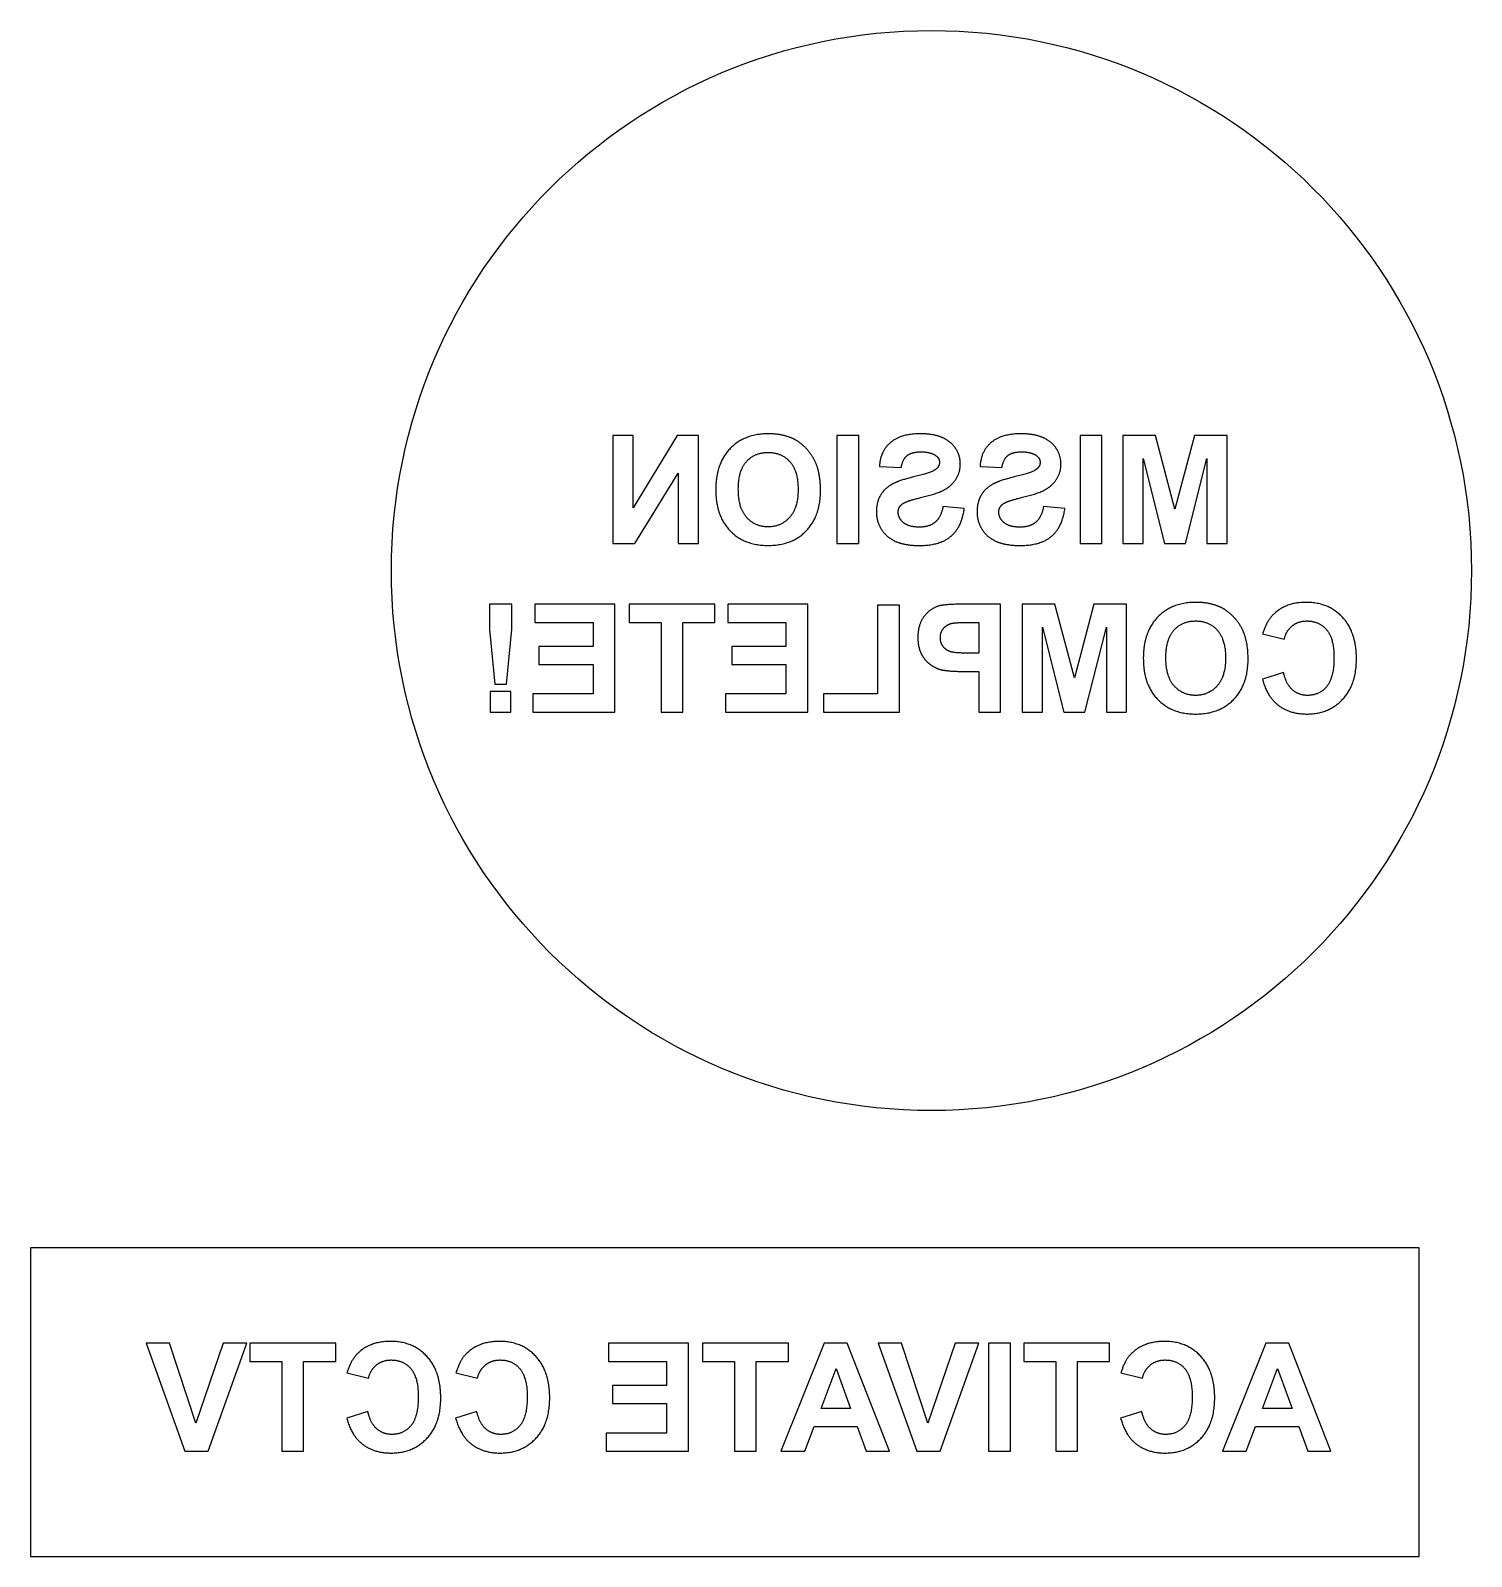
# Model space of a CAD drawing. Header units: millimetres. Extents: x -190 to 0, y 0 to 220.
# Drawn here: x -188.7 to -95.3, y 75.1 to 174 of the extents above; entities that cross this region are included whole.
import ezdxf

# ---------------------------------------------------------------- set-up
doc = ezdxf.new("R2010")
doc.units = ezdxf.units.MM
doc.header["$MEASUREMENT"] = 0
doc.layers.add('laser cutting v3_Sketch1', color=7, linetype='Continuous')

msp = doc.modelspace()

# ---------------------------------------------------------------- linework, layer by layer
at = {"layer": 'laser cutting v3_Sketch1'}
for p, q in [((-149.652, 147.792), (-150.966, 147.792)), ((-150.966, 147.792), (-150.966, 140.792)), ((-146.788, 147.792), (-149.652, 143.117)), ((-149.652, 143.117), (-149.652, 147.792)), ((-145.412, 147.792), (-146.788, 147.792)), ((-145.412, 140.792), (-145.412, 147.792)), ((-136.445, 147.792), (-136.445, 140.792)), ((-135.032, 147.792), (-136.445, 147.792)), ((-135.032, 140.792), (-135.032, 147.792)), ((-120.683, 147.792), (-120.683, 140.792)), ((-119.27, 147.792), (-120.683, 147.792)), ((-119.27, 140.792), (-119.27, 147.792)), ((-115.789, 147.792), (-117.909, 147.792)), ((-117.909, 147.792), (-117.909, 140.792)), ((-114.533, 143.017), (-115.789, 147.792)), ((-113.263, 147.792), (-114.533, 143.017)), ((-111.148, 147.792), (-113.263, 147.792)), ((-111.148, 140.792), (-111.148, 147.792)), ((-133.685, 145.791), (-132.272, 145.729)), ((-127.163, 145.791), (-125.749, 145.729)), ((-116.596, 146.302), (-115.206, 140.792)), ((-116.596, 140.792), (-116.596, 146.302)), ((-113.846, 140.792), (-112.461, 146.302)), ((-112.461, 146.302), (-112.461, 140.792)), ((-149.547, 140.792), (-146.725, 145.357)), ((-146.725, 145.357), (-146.725, 140.792)), ((-128.194, 143.069), (-129.569, 143.203)), ((-121.672, 143.069), (-123.047, 143.203)), ((-150.966, 140.792), (-149.547, 140.792)), ((-146.725, 140.792), (-145.412, 140.792)), ((-136.445, 140.792), (-135.032, 140.792)), ((-120.683, 140.792), (-119.27, 140.792)), ((-117.909, 140.792), (-116.596, 140.792)), ((-115.206, 140.792), (-113.846, 140.792)), ((-112.461, 140.792), (-111.148, 140.792)), ((-157.517, 136.867), (-158.968, 136.867)), ((-158.968, 136.867), (-158.968, 135.224)), ((-157.517, 135.224), (-157.517, 136.867)), ((-150.827, 136.867), (-156.017, 136.867)), ((-156.017, 136.867), (-156.017, 135.683)), ((-150.827, 129.867), (-150.827, 136.867)), ((-144.352, 136.867), (-149.915, 136.867)), ((-149.915, 136.867), (-149.915, 135.683)), ((-144.352, 135.683), (-144.352, 136.867)), ((-138.331, 136.867), (-143.522, 136.867)), ((-143.522, 136.867), (-143.522, 135.683)), ((-138.331, 129.867), (-138.331, 136.867)), ((-132.396, 136.809), (-133.809, 136.809)), ((-133.809, 136.809), (-133.809, 131.046)), ((-132.396, 129.867), (-132.396, 136.809)), ((-125.835, 136.867), (-128.103, 136.867)), ((-125.835, 129.867), (-125.835, 136.867)), ((-124.431, 136.867), (-124.431, 129.867)), ((-122.311, 136.867), (-124.431, 136.867)), ((-121.056, 132.092), (-122.311, 136.867)), ((-119.786, 136.867), (-121.056, 132.092)), ((-117.67, 136.867), (-119.786, 136.867)), ((-117.67, 129.867), (-117.67, 136.867)), ((-156.017, 135.683), (-152.24, 135.683)), ((-152.24, 135.683), (-152.24, 134.131)), ((-149.915, 135.683), (-147.843, 135.683)), ((-147.843, 135.683), (-147.843, 129.867)), ((-146.429, 129.867), (-146.429, 135.683)), ((-146.429, 135.683), (-144.352, 135.683)), ((-143.522, 135.683), (-139.745, 135.683)), ((-139.745, 135.683), (-139.745, 134.131)), ((-127.931, 135.683), (-127.249, 135.683)), ((-127.249, 135.683), (-127.249, 133.696)), ((-158.968, 135.224), (-158.625, 131.672)), ((-157.865, 131.672), (-157.517, 135.224)), ((-123.118, 129.867), (-123.118, 135.377)), ((-123.118, 135.377), (-121.729, 129.867)), ((-120.368, 129.867), (-118.983, 135.377)), ((-118.983, 135.377), (-118.983, 129.867)), ((-108.851, 134.938), (-107.452, 134.603)), ((-152.24, 134.131), (-155.755, 134.131)), ((-155.755, 134.131), (-155.755, 132.951)), ((-139.745, 134.131), (-143.259, 134.131)), ((-143.259, 134.131), (-143.259, 132.951)), ((-127.249, 133.696), (-128.022, 133.696)), ((-155.755, 132.951), (-152.24, 132.951)), ((-152.24, 132.951), (-152.24, 131.046)), ((-143.259, 132.951), (-139.745, 132.951)), ((-139.745, 132.951), (-139.745, 131.046)), ((-158.625, 131.672), (-157.865, 131.672)), ((-128.17, 132.507), (-127.249, 132.507)), ((-127.249, 132.507), (-127.249, 129.867)), ((-107.5, 132.44), (-108.87, 132.006)), ((-157.574, 131.209), (-158.916, 131.209)), ((-158.916, 131.209), (-158.916, 129.867)), ((-157.574, 129.867), (-157.574, 131.209)), ((-152.24, 131.046), (-156.151, 131.046)), ((-156.151, 131.046), (-156.151, 129.867)), ((-139.745, 131.046), (-143.655, 131.046)), ((-143.655, 131.046), (-143.655, 129.867)), ((-133.809, 131.046), (-137.324, 131.046)), ((-137.324, 131.046), (-137.324, 129.867)), ((-158.916, 129.867), (-157.574, 129.867)), ((-156.151, 129.867), (-150.827, 129.867)), ((-147.843, 129.867), (-146.429, 129.867)), ((-143.655, 129.867), (-138.331, 129.867)), ((-137.324, 129.867), (-132.396, 129.867)), ((-127.249, 129.867), (-125.835, 129.867)), ((-124.431, 129.867), (-123.118, 129.867)), ((-121.729, 129.867), (-120.368, 129.867)), ((-118.983, 129.867), (-117.67, 129.867)), ((-188.707, 95.144), (-188.707, 75.144)), ((-98.707, 95.144), (-188.707, 95.144)), ((-98.707, 75.144), (-98.707, 95.144)), ((-181.205, 88.968), (-178.698, 81.968)), ((-179.706, 88.968), (-181.205, 88.968)), ((-177.992, 83.787), (-179.706, 88.968)), ((-176.22, 88.968), (-177.992, 83.787)), ((-177.189, 81.968), (-174.687, 88.968)), ((-174.687, 88.968), (-176.22, 88.968)), ((-168.929, 88.968), (-174.492, 88.968)), ((-174.492, 88.968), (-174.492, 87.784)), ((-168.929, 87.784), (-168.929, 88.968)), ((-146.067, 88.968), (-151.257, 88.968)), ((-151.257, 88.968), (-151.257, 87.784)), ((-146.067, 81.968), (-146.067, 88.968)), ((-145.155, 88.968), (-145.155, 87.784)), ((-139.592, 88.968), (-145.155, 88.968)), ((-137.266, 88.968), (-140.069, 81.968)), ((-139.592, 87.784), (-139.592, 88.968)), ((-135.772, 88.968), (-137.266, 88.968)), ((-133.045, 81.968), (-135.772, 88.968)), ((-132.262, 88.968), (-133.762, 88.968)), ((-133.762, 88.968), (-131.255, 81.968)), ((-130.548, 83.787), (-132.262, 88.968)), ((-128.777, 88.968), (-130.548, 83.787)), ((-129.746, 81.968), (-127.244, 88.968)), ((-127.244, 88.968), (-128.777, 88.968)), ((-126.614, 88.968), (-126.614, 81.968)), ((-125.2, 88.968), (-126.614, 88.968)), ((-125.2, 81.968), (-125.2, 88.968)), ((-124.331, 88.968), (-124.331, 87.784)), ((-118.768, 88.968), (-124.331, 88.968)), ((-118.768, 87.784), (-118.768, 88.968)), ((-108.655, 88.968), (-111.458, 81.968)), ((-107.161, 88.968), (-108.655, 88.968)), ((-104.434, 81.968), (-107.161, 88.968)), ((-174.492, 87.784), (-172.419, 87.784)), ((-172.419, 87.784), (-172.419, 81.968)), ((-171.006, 81.968), (-171.006, 87.784)), ((-171.006, 87.784), (-168.929, 87.784)), ((-168.198, 87.039), (-166.799, 86.704)), ((-161.136, 87.039), (-159.737, 86.704)), ((-151.257, 87.784), (-147.48, 87.784)), ((-147.48, 87.784), (-147.48, 86.232)), ((-145.155, 87.784), (-143.082, 87.784)), ((-143.082, 87.784), (-143.082, 81.968)), ((-141.669, 81.968), (-141.669, 87.784)), ((-141.669, 87.784), (-139.592, 87.784)), ((-137.467, 84.737), (-136.502, 87.335)), ((-136.502, 87.335), (-135.557, 84.737)), ((-124.331, 87.784), (-122.259, 87.784)), ((-122.259, 87.784), (-122.259, 81.968)), ((-120.846, 87.784), (-118.768, 87.784)), ((-120.846, 81.968), (-120.846, 87.784)), ((-118.038, 87.039), (-116.639, 86.704)), ((-108.856, 84.737), (-107.891, 87.335)), ((-107.891, 87.335), (-106.946, 84.737)), ((-150.994, 86.232), (-150.994, 85.052)), ((-147.48, 86.232), (-150.994, 86.232)), ((-166.847, 84.541), (-168.217, 84.107)), ((-159.785, 84.541), (-161.155, 84.107)), ((-150.994, 85.052), (-147.48, 85.052)), ((-147.48, 85.052), (-147.48, 83.147)), ((-135.557, 84.737), (-137.467, 84.737)), ((-116.687, 84.541), (-118.057, 84.107)), ((-106.946, 84.737), (-108.856, 84.737)), ((-151.391, 83.147), (-151.391, 81.968)), ((-147.48, 83.147), (-151.391, 83.147)), ((-138.532, 81.968), (-137.921, 83.558)), ((-137.921, 83.558), (-135.122, 83.558)), ((-135.122, 83.558), (-134.545, 81.968)), ((-109.921, 81.968), (-109.309, 83.558)), ((-109.309, 83.558), (-106.511, 83.558)), ((-106.511, 83.558), (-105.934, 81.968)), ((-178.698, 81.968), (-177.189, 81.968)), ((-172.419, 81.968), (-171.006, 81.968)), ((-151.391, 81.968), (-146.067, 81.968)), ((-143.082, 81.968), (-141.669, 81.968)), ((-140.069, 81.968), (-138.532, 81.968)), ((-134.545, 81.968), (-133.045, 81.968)), ((-131.255, 81.968), (-129.746, 81.968)), ((-126.614, 81.968), (-125.2, 81.968)), ((-122.259, 81.968), (-120.846, 81.968)), ((-111.458, 81.968), (-109.921, 81.968)), ((-105.934, 81.968), (-104.434, 81.968)), ((-188.707, 75.144), (-98.707, 75.144))]:
    msp.add_line(p, q, dxfattribs=at)
msp.add_circle((-130.318, 139.049), 35, dxfattribs=at)
for points in [[(-140.891, 147.911), (-142.438, 147.911), (-143.366, 146.951)], [(-139.382, 147.634), (-140.036, 147.911), (-140.891, 147.911)], [(-138.477, 147.004), (-138.89, 147.429), (-139.382, 147.634)], [(-131.002, 147.911), (-132.32, 147.911), (-132.986, 147.333)], [(-129.624, 147.668), (-130.195, 147.911), (-131.002, 147.911)], [(-128.75, 146.959), (-129.054, 147.424), (-129.624, 147.668)], [(-124.479, 147.911), (-125.797, 147.911), (-126.463, 147.333)], [(-123.102, 147.668), (-123.672, 147.911), (-124.479, 147.911)], [(-122.228, 146.959), (-122.531, 147.424), (-123.102, 147.668)], [(-143.366, 146.951), (-144.295, 145.992), (-144.295, 144.282)], [(-142.306, 146.111), (-141.779, 146.703), (-140.905, 146.703)], [(-140.905, 146.703), (-140.031, 146.703), (-139.496, 146.104)], [(-137.825, 146.044), (-138.064, 146.579), (-138.477, 147.004)], [(-132.986, 147.333), (-133.652, 146.756), (-133.685, 145.791)], [(-132.272, 145.729), (-132.181, 146.269), (-131.883, 146.505)], [(-131.883, 146.505), (-131.584, 146.741), (-130.987, 146.741)], [(-130.987, 146.741), (-130.371, 146.741), (-130.023, 146.488)], [(-130.023, 146.488), (-129.798, 146.326), (-129.798, 146.054)], [(-128.447, 145.958), (-128.447, 146.493), (-128.75, 146.959)], [(-126.463, 147.333), (-127.129, 146.756), (-127.163, 145.791)], [(-125.749, 145.729), (-125.659, 146.269), (-125.36, 146.505)], [(-125.36, 146.505), (-125.062, 146.741), (-124.465, 146.741)], [(-124.465, 146.741), (-123.849, 146.741), (-123.5, 146.488)], [(-123.5, 146.488), (-123.276, 146.326), (-123.276, 146.054)], [(-121.925, 145.958), (-121.925, 146.493), (-122.228, 146.959)], [(-142.834, 144.316), (-142.834, 145.519), (-142.306, 146.111)], [(-139.496, 146.104), (-138.961, 145.505), (-138.961, 144.297)], [(-137.505, 144.249), (-137.505, 145.318), (-137.825, 146.044)], [(-130.009, 145.629), (-130.276, 145.404), (-131.307, 145.161)], [(-129.798, 146.054), (-129.798, 145.805), (-130.009, 145.629)], [(-129.092, 144.55), (-128.447, 145.127), (-128.447, 145.958)], [(-123.486, 145.629), (-123.753, 145.404), (-124.785, 145.161)], [(-123.276, 146.054), (-123.276, 145.805), (-123.486, 145.629)], [(-122.569, 144.55), (-121.925, 145.127), (-121.925, 145.958)], [(-132.833, 144.657), (-133.327, 144.397), (-133.606, 143.946)], [(-131.307, 145.161), (-132.339, 144.917), (-132.833, 144.657)], [(-130.687, 143.857), (-129.55, 144.139), (-129.092, 144.55)], [(-126.31, 144.657), (-126.805, 144.397), (-127.084, 143.946)], [(-124.785, 145.161), (-125.816, 144.917), (-126.31, 144.657)], [(-124.164, 143.857), (-123.028, 144.139), (-122.569, 144.55)], [(-144.295, 144.282), (-144.295, 142.587), (-143.373, 141.63)], [(-142.292, 142.489), (-142.834, 143.098), (-142.834, 144.316)], [(-138.961, 144.297), (-138.961, 143.108), (-139.511, 142.494)], [(-138.427, 141.625), (-137.505, 142.578), (-137.505, 144.249)], [(-133.606, 143.946), (-133.886, 143.494), (-133.886, 142.831)], [(-132.327, 143.248), (-132.181, 143.423), (-131.818, 143.552)], [(-131.818, 143.552), (-131.57, 143.638), (-130.687, 143.857)], [(-127.084, 143.946), (-127.363, 143.494), (-127.363, 142.831)], [(-125.804, 143.248), (-125.659, 143.423), (-125.296, 143.552)], [(-125.296, 143.552), (-125.047, 143.638), (-124.164, 143.857)], [(-140.905, 141.88), (-141.75, 141.88), (-142.292, 142.489)], [(-139.511, 142.494), (-140.06, 141.88), (-140.905, 141.88)], [(-133.886, 142.831), (-133.886, 142.229), (-133.552, 141.704)], [(-132.472, 142.826), (-132.472, 143.074), (-132.327, 143.248)], [(-132.126, 142.15), (-132.472, 142.439), (-132.472, 142.826)], [(-129.569, 143.203), (-129.693, 142.511), (-130.073, 142.186)], [(-129.044, 141.281), (-128.333, 141.895), (-128.194, 143.069)], [(-127.363, 142.831), (-127.363, 142.229), (-127.029, 141.704)], [(-125.95, 142.826), (-125.95, 143.074), (-125.804, 143.248)], [(-125.604, 142.15), (-125.95, 142.439), (-125.95, 142.826)], [(-123.047, 143.203), (-123.171, 142.511), (-123.551, 142.186)], [(-122.522, 141.281), (-121.81, 141.895), (-121.672, 143.069)], [(-143.373, 141.63), (-142.452, 140.672), (-140.91, 140.672)], [(-140.91, 140.672), (-139.348, 140.672), (-138.427, 141.625)], [(-133.552, 141.704), (-133.217, 141.179), (-132.606, 140.923)], [(-131.097, 141.861), (-131.78, 141.861), (-132.126, 142.15)], [(-130.073, 142.186), (-130.453, 141.861), (-131.097, 141.861)], [(-127.029, 141.704), (-126.695, 141.179), (-126.084, 140.923)], [(-124.575, 141.861), (-125.258, 141.861), (-125.604, 142.15)], [(-123.551, 142.186), (-123.93, 141.861), (-124.575, 141.861)], [(-132.606, 140.923), (-131.995, 140.668), (-131.083, 140.668)], [(-131.083, 140.668), (-129.755, 140.668), (-129.044, 141.281)], [(-126.084, 140.923), (-125.472, 140.668), (-124.56, 140.668)], [(-124.56, 140.668), (-123.233, 140.668), (-122.522, 141.281)], [(-129.784, 136.762), (-130.386, 136.604), (-130.792, 136.077)], [(-128.103, 136.867), (-129.393, 136.867), (-129.784, 136.762)], [(-113.182, 136.986), (-114.729, 136.986), (-115.658, 136.026)], [(-111.673, 136.709), (-112.327, 136.986), (-113.182, 136.986)], [(-110.768, 136.079), (-111.181, 136.504), (-111.673, 136.709)], [(-106.048, 136.986), (-107.333, 136.986), (-108.135, 136.227)], [(-103.675, 136.019), (-104.577, 136.986), (-106.048, 136.986)], [(-130.792, 136.077), (-131.198, 135.549), (-131.198, 134.713)], [(-129.517, 135.324), (-129.292, 135.573), (-128.949, 135.635)], [(-128.949, 135.635), (-128.695, 135.683), (-127.931, 135.683)], [(-115.658, 136.026), (-116.586, 135.067), (-116.586, 133.357)], [(-114.598, 135.186), (-114.07, 135.778), (-113.196, 135.778)], [(-113.196, 135.778), (-112.322, 135.778), (-111.788, 135.179)], [(-110.116, 135.119), (-110.355, 135.654), (-110.768, 136.079)], [(-108.135, 136.227), (-108.612, 135.778), (-108.851, 134.938)], [(-106.934, 135.463), (-106.54, 135.778), (-105.977, 135.778)], [(-105.977, 135.778), (-105.198, 135.778), (-104.714, 135.219)], [(-102.773, 133.305), (-102.773, 135.052), (-103.675, 136.019)], [(-131.198, 134.713), (-131.198, 134.069), (-130.964, 133.629)], [(-129.741, 134.694), (-129.741, 135.076), (-129.517, 135.324)], [(-129.581, 134.15), (-129.741, 134.384), (-129.741, 134.694)], [(-115.125, 133.391), (-115.125, 134.594), (-114.598, 135.186)], [(-111.788, 135.179), (-111.253, 134.58), (-111.253, 133.372)], [(-109.796, 133.324), (-109.796, 134.393), (-110.116, 135.119)], [(-107.452, 134.603), (-107.328, 135.148), (-106.934, 135.463)], [(-104.714, 135.219), (-104.229, 134.661), (-104.229, 133.41)], [(-130.964, 133.629), (-130.73, 133.19), (-130.369, 132.939)], [(-129.14, 133.806), (-129.421, 133.916), (-129.581, 134.15)], [(-128.022, 133.696), (-128.858, 133.696), (-129.14, 133.806)], [(-130.369, 132.939), (-130.009, 132.689), (-129.636, 132.608)], [(-129.636, 132.608), (-129.13, 132.507), (-128.17, 132.507)], [(-116.586, 133.357), (-116.586, 131.662), (-115.665, 130.705)], [(-114.583, 131.564), (-115.125, 132.173), (-115.125, 133.391)], [(-111.253, 133.372), (-111.253, 132.183), (-111.802, 131.569)], [(-110.718, 130.7), (-109.796, 131.653), (-109.796, 133.324)], [(-104.229, 133.41), (-104.229, 132.082), (-104.706, 131.519)], [(-103.67, 130.7), (-102.773, 131.653), (-102.773, 133.305)], [(-113.196, 130.955), (-114.041, 130.955), (-114.583, 131.564)], [(-111.802, 131.569), (-112.351, 130.955), (-113.196, 130.955)], [(-108.87, 132.006), (-108.555, 130.86), (-107.822, 130.304)], [(-106.917, 131.314), (-107.323, 131.672), (-107.5, 132.44)], [(-115.665, 130.705), (-114.743, 129.747), (-113.201, 129.747)], [(-113.201, 129.747), (-111.64, 129.747), (-110.718, 130.7)], [(-105.948, 130.955), (-106.511, 130.955), (-106.917, 131.314)], [(-105.962, 129.747), (-104.568, 129.747), (-103.67, 130.7)], [(-104.706, 131.519), (-105.184, 130.955), (-105.948, 130.955)], [(-107.822, 130.304), (-107.089, 129.747), (-105.962, 129.747)], [(-165.395, 89.087), (-166.68, 89.087), (-167.482, 88.328)], [(-163.022, 88.12), (-163.925, 89.087), (-165.395, 89.087)], [(-158.333, 89.087), (-159.618, 89.087), (-160.42, 88.328)], [(-155.96, 88.12), (-156.863, 89.087), (-158.333, 89.087)], [(-115.235, 89.087), (-116.519, 89.087), (-117.322, 88.328)], [(-112.862, 88.12), (-113.764, 89.087), (-115.235, 89.087)], [(-167.482, 88.328), (-167.959, 87.879), (-168.198, 87.039)], [(-162.12, 85.406), (-162.12, 87.153), (-163.022, 88.12)], [(-160.42, 88.328), (-160.897, 87.879), (-161.136, 87.039)], [(-155.058, 85.406), (-155.058, 87.153), (-155.96, 88.12)], [(-117.322, 88.328), (-117.799, 87.879), (-118.038, 87.039)], [(-111.959, 85.406), (-111.959, 87.153), (-112.862, 88.12)], [(-166.799, 86.704), (-166.675, 87.249), (-166.281, 87.564)], [(-166.281, 87.564), (-165.887, 87.879), (-165.324, 87.879)], [(-165.324, 87.879), (-164.545, 87.879), (-164.061, 87.32)], [(-164.061, 87.32), (-163.576, 86.762), (-163.576, 85.511)], [(-159.737, 86.704), (-159.613, 87.249), (-159.219, 87.564)], [(-159.219, 87.564), (-158.825, 87.879), (-158.262, 87.879)], [(-158.262, 87.879), (-157.483, 87.879), (-156.999, 87.32)], [(-156.999, 87.32), (-156.514, 86.762), (-156.514, 85.511)], [(-116.639, 86.704), (-116.515, 87.249), (-116.121, 87.564)], [(-116.121, 87.564), (-115.727, 87.879), (-115.163, 87.879)], [(-115.163, 87.879), (-114.385, 87.879), (-113.9, 87.32)], [(-113.9, 87.32), (-113.416, 86.762), (-113.416, 85.511)], [(-163.576, 85.511), (-163.576, 84.183), (-164.054, 83.62)], [(-163.017, 82.801), (-162.12, 83.754), (-162.12, 85.406)], [(-156.514, 85.511), (-156.514, 84.183), (-156.992, 83.62)], [(-155.955, 82.801), (-155.058, 83.754), (-155.058, 85.406)], [(-113.416, 85.511), (-113.416, 84.183), (-113.893, 83.62)], [(-112.857, 82.801), (-111.959, 83.754), (-111.959, 85.406)], [(-168.217, 84.107), (-167.902, 82.961), (-167.169, 82.405)], [(-166.264, 83.414), (-166.67, 83.773), (-166.847, 84.541)], [(-161.155, 84.107), (-160.84, 82.961), (-160.107, 82.405)], [(-159.202, 83.414), (-159.608, 83.773), (-159.785, 84.541)], [(-118.057, 84.107), (-117.742, 82.961), (-117.009, 82.405)], [(-116.104, 83.414), (-116.51, 83.773), (-116.687, 84.541)], [(-165.295, 83.056), (-165.859, 83.056), (-166.264, 83.414)], [(-164.054, 83.62), (-164.531, 83.056), (-165.295, 83.056)], [(-158.233, 83.056), (-158.796, 83.056), (-159.202, 83.414)], [(-156.992, 83.62), (-157.469, 83.056), (-158.233, 83.056)], [(-115.135, 83.056), (-115.698, 83.056), (-116.104, 83.414)], [(-113.893, 83.62), (-114.371, 83.056), (-115.135, 83.056)], [(-167.169, 82.405), (-166.436, 81.848), (-165.309, 81.848)], [(-165.309, 81.848), (-163.915, 81.848), (-163.017, 82.801)], [(-160.107, 82.405), (-159.374, 81.848), (-158.247, 81.848)], [(-158.247, 81.848), (-156.853, 81.848), (-155.955, 82.801)], [(-117.009, 82.405), (-116.276, 81.848), (-115.149, 81.848)], [(-115.149, 81.848), (-113.755, 81.848), (-112.857, 82.801)]]:
    msp.add_open_spline(points, degree=2, dxfattribs=at)

doc.saveas('drawing.dxf')
